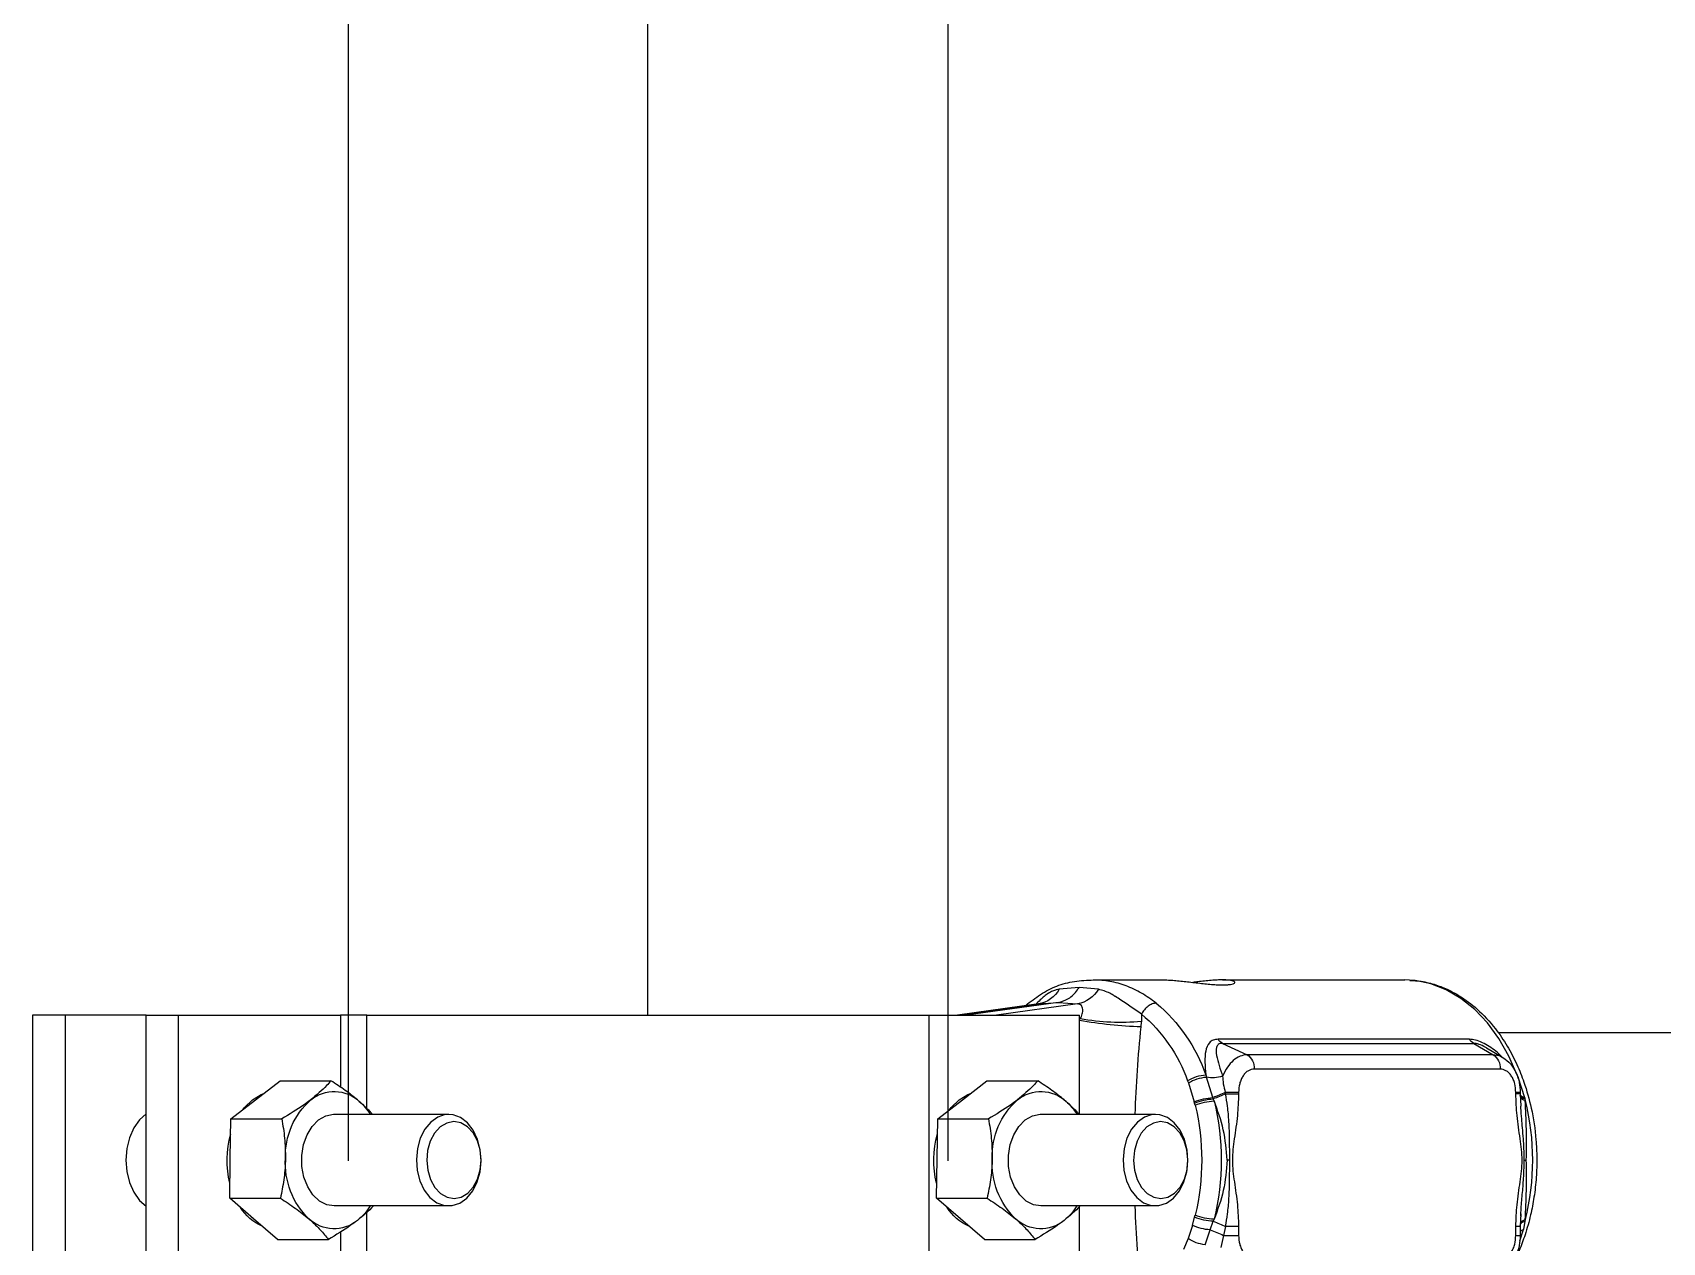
# Model space of a CAD drawing. Header units: millimetres. Extents: x 0 to 42050, y 0 to 29700.
# Drawn here: x 24044 to 24755, y 18652 to 19180 of the extents above; entities that cross this region are included whole.
import ezdxf

# ---------------------------------------------------------------- set-up
doc = ezdxf.new("R2010")
doc.units = ezdxf.units.MM
doc.header["$LTSCALE"] = 50
for name, color, linetype in [('3', 3, 'Continuous'), ('4', 4, 'Continuous'), ('KVC', 7, 'Continuous')]:
    doc.layers.add(name, color=color, linetype=linetype)

# ---------------------------------------------------------------- blocks, each defined once
blk = doc.blocks.new('A$C3A8E6F69')
at = {"layer": 'KVC', "color": 3, "linetype": 'Continuous', "lineweight": 25}
for p, q in [((-7785.6, 1018.9), (-7759.7, 1019.5)), ((-6729.1, 1019.5), (-7759.7, 1019.5)), ((-5999.6, 1019.5), (-6393.6, 1019.5)), ((-6027.3, 966.5), (-5917.6, 977.2)), ((-5917.6, 977.2), (-5805.9, 966.5)), ((-5798.4, 891.5), (-5909.1, 883.4)), ((-5909.1, 883.4), (-5449.8, 820.8)), ((-5798.4, 891.5), (-5279.5, 820.8)), ((-5688.9, 883.4), (-5798.4, 891.5)), ((-5229, 820.8), (-5690.7, 883.8)), ((-5688.9, 883.4), (-5229.6, 820.8)), ((-5614.3, 873.3), (-5622.6, 880.9)), ((-5622, 878.9), (-5616.7, 873.7)), ((-6269.8, 826.4), (-6270.2, 783.3)), ((-6268.2, 754.2), (-6270.2, 783.3)), ((-5920.9, 259.2), (-5920.9, 820.8)), ((-5067.8, 820.8), (-5920.9, 820.8)), ((-5067.8, 820.8), (-5067.8, -820.8)), ((-1890.8, 820.8), (-5067.8, 820.8)), ((-1890.8, 820.8), (-1740.2, 820.8)), ((-1890.8, 290.7), (-1890.8, 820.8)), ((-824.8, 820.8), (-1740.2, 820.8)), ((-1740.2, 820.8), (-1740.2, 413)), ((-824.8, -820.8), (-824.8, 820.8)), ((-641.5, 820.8), (-824.8, 820.8)), ((-641.5, 820.8), (-183.3, 820.8)), ((-641.5, -820.8), (-641.5, 820.8)), ((-183.3, 820.8), (-183.3, -820.8)), ((-183.3, 820.8), (0, 820.8)), ((0, 820.8), (0, -820.8)), ((-8286.7, 721.4), (-11451.2, 721.4)), ((-8149.3, 660.5), (-8258.6, 596.4)), ((-6728, 660.5), (-8149.3, 660.5)), ((-8124.9, 683.8), (-6703.6, 683.8)), ((-6728, 660.5), (-6867.9, 596.4)), ((-8221.2, 635.2), (-8314.7, 580.3)), ((-8258.6, 596.4), (-6867.9, 596.4)), ((-8220.8, 634.6), (-8214.1, 639.2)), ((-8437.6, 353.1), (-8400.6, 470.2)), ((-8395.5, 480.6), (-8400.6, 470.2)), ((-8298.8, 515.2), (-6908.1, 515.2)), ((-6674.1, 353.7), (-6638.1, 469.7)), ((-6634.9, 482.3), (-6638.1, 469.7)), ((-8411.8, 375.2), (-8415.6, 305.6)), ((-8412.6, 383), (-8412.6, 375.2)), ((-8412.6, 383), (-8387.3, 383)), ((-8412.6, 375.2), (-8387.3, 375.2)), ((-8387.3, 375.2), (-8387.3, 383)), ((-6819.7, 383), (-6744.1, 383)), ((-6819.7, 383), (-6819.7, 375.2)), ((-6745.9, 375.2), (-6819.7, 375.2)), ((-6744.1, 383), (-6745.9, 375.2)), ((-6535.8, 436.6), (-6569.3, 329.9)), ((-6531.2, 448.9), (-6535.8, 436.6)), ((-8438.7, 345.9), (-8440.1, 336.9)), ((-8437.6, 353.1), (-8438.7, 345.9)), ((-8416, 295.1), (-8415.2, 305.6)), ((-6680.7, 334.6), (-6676.7, 346.3)), ((-6676.7, 346.3), (-6674.1, 353.7)), ((-6573.9, 311.4), (-6571.1, 322.7)), ((-6571.1, 322.7), (-6569.3, 329.9)), ((-638.7, 259.2), (-641.5, 259.2)), ((-8434.7, 0), (-8446.7, 0)), ((-6769.2, 0), (-6754.1, 0)), ((-5920.9, -820.8), (-5920.9, -262.3)), ((-641.5, -259.2), (-638.7, -259.2)), ((-8440.1, -336.9), (-8438.7, -345.9)), ((-8438.7, -345.9), (-8430.1, -393)), ((-8415.7, -303.4), (-8411.8, -375.2)), ((-6680.7, -334.6), (-6676.7, -346.3)), ((-6659.2, -394.6), (-6676.7, -346.3)), ((-6571.1, -322.7), (-6573.9, -311.4)), ((-6558.9, -369.2), (-6571.1, -322.7)), ((-1890.8, -820.8), (-1890.8, -292.4)), ((-8409.5, -456.5), (-8430.1, -393)), ((-8412.6, -375.2), (-8412.6, -426.2)), ((-8412.6, -375.2), (-8387.3, -375.2)), ((-8387.3, -426.2), (-8412.6, -426.2)), ((-8387.3, -426.2), (-8387.3, -375.2)), ((-6819.7, -375.2), (-6819.7, -426.2)), ((-6819.7, -375.2), (-6745.9, -375.2)), ((-6734.4, -426.2), (-6819.7, -426.2)), ((-6745.9, -375.2), (-6734.4, -426.2)), ((-6734.4, -426.2), (-6720.1, -494.9)), ((-6630.3, -478.7), (-6659.2, -394.6)), ((-6558.9, -369.2), (-6533.9, -444.3)), ((-6533.9, -444.3), (-6507.8, -505.8)), ((-1740.2, -406.1), (-1740.2, -820.8))]:
    blk.add_line(p, q, dxfattribs=at)
at = {"layer": 'KVC', "color": 7, "linetype": 'Continuous', "lineweight": 25}
for p, q in [((-5396.7, 448.8), (-5683.8, 448.8)), ((-5257.5, 341.1), (-5396.7, 448.8)), ((-1400.3, 448.8), (-1687.3, 448.8)), ((-1261, 341.1), (-1400.3, 448.8)), ((-5118.2, 233.4), (-5257.5, 341.1)), ((-1121.8, 233.4), (-1261, 341.1)), ((-5700.9, 259.2), (-6349.6, 259.2)), ((-5118.2, 233.4), (-5405.2, 233.4)), ((-5114.5, 9), (-5118.2, 233.4)), ((-1704.5, 259.2), (-2353.2, 259.2)), ((-1121.8, 233.4), (-1408.8, 233.4)), ((-1118.1, 9), (-1121.8, 233.4)), ((-5110.8, -215.4), (-5114.5, 9)), ((-1114.4, -215.4), (-1118.1, 9)), ((-6349.6, -259.2), (-5700.9, -259.2)), ((-5110.8, -215.4), (-5397.8, -215.4)), ((-5246.4, -332.1), (-5110.8, -215.4)), ((-2353.2, -259.2), (-1704.5, -259.2)), ((-1114.4, -215.4), (-1401.4, -215.4)), ((-1250, -332.1), (-1114.4, -215.4)), ((-5382, -448.8), (-5246.4, -332.1)), ((-1385.6, -448.8), (-1250, -332.1)), ((-5382, -448.8), (-5669, -448.8)), ((-1385.6, -448.8), (-1672.6, -448.8))]:
    blk.add_line(p, q, dxfattribs=at)
at = {"layer": 'KVC', "color": 3, "linetype": 'Continuous', "lineweight": 25, "flags": 128}
for points in [[(-8395.5, 480.6), (-8348.2, 588.7), (-8291.9, 687.7), (-8227.2, 776.1), (-8155.3, 852.3), (-8077.2, 915.3), (-7994.2, 964.1), (-7907.6, 997.8), (-7818.6, 1016.1), (-7785.6, 1018.9)], [(-8438.7, 345.9), (-8431.5, 348.6), (-8425.3, 351.6), (-8420.1, 355), (-8416, 358.7), (-8413.1, 362.6), (-8411.3, 366.7), (-8411, 368.4)], [(-641.5, 261.2), (-604.6, 228), (-571.9, 181.8), (-547.4, 126.5), (-532.1, 64.9), (-526.9, 0), (-532.1, -64.9), (-547.4, -126.5), (-571.9, -181.8), (-604.6, -228), (-641.5, -261.2)]]:
    blk.add_lwpolyline(points, dxfattribs=at)
at = {"layer": 'KVC', "color": 7, "linetype": 'Continuous', "lineweight": 25, "flags": 128}
for points in [[(-5239.1, 341.1), (-5288.7, 371), (-5304.1, 377.1)], [(-1242.7, 341.1), (-1292.3, 371), (-1307.5, 377)], [(-5182.8, 283.4), (-5194.6, 298.2), (-5239.1, 341.1)], [(-1186.4, 283.4), (-1198.2, 298.2), (-1242.7, 341.1)], [(-6172.3, 65.5), (-6166.4, 3.6), (-6171.1, -58.5), (-6186.2, -117.3), (-6210.8, -169.2), (-6243.4, -211.3), (-6282.3, -241.1), (-6325, -256.9), (-6369.2, -257.7), (-6412.3, -243.6), (-6451.7, -215.3), (-6485.1, -174.5), (-6510.7, -123.6), (-6527, -65.5), (-6532.9, -3.6), (-6528.2, 58.5), (-6513.1, 117.3), (-6488.5, 169.2), (-6455.8, 211.3), (-6417, 241.1), (-6374.2, 256.9), (-6330.1, 257.7), (-6287, 243.6), (-6247.6, 215.3), (-6214.1, 174.5), (-6188.5, 123.6), (-6172.3, 65.5)], [(-6230.2, 55), (-6225.2, -1.4), (-6230.7, -57.6), (-6246.3, -110), (-6271, -154.8), (-6303, -189.1), (-6340.2, -210.5), (-6380.1, -217.6), (-6419.8, -209.8), (-6456.8, -187.7), (-6488.5, -152.9), (-6512.8, -107.6), (-6527.9, -55), (-6532.9, 1.4), (-6527.4, 57.6), (-6511.8, 110), (-6487.2, 154.8), (-6455.2, 189.1), (-6418, 210.5), (-6378.1, 217.6), (-6338.3, 209.8), (-6301.3, 187.7), (-6269.6, 152.9), (-6245.4, 107.6), (-6230.2, 55)], [(-5700.9, -259.2), (-5660.1, -252.7), (-5618.5, -231.5), (-5581.8, -196.9), (-5551.9, -150.9), (-5530.7, -96), (-5519.4, -35.6), (-5518.6, 26.8), (-5528.5, 87.8), (-5548.3, 143.6), (-5577.1, 191.1), (-5613, 227.4), (-5654, 250.6), (-5697.8, 259.2), (-5700.9, 259.2)], [(-2175.9, 65.5), (-2170, 3.6), (-2174.7, -58.5), (-2189.8, -117.3), (-2214.4, -169.2), (-2247, -211.3), (-2285.9, -241.1), (-2328.6, -256.9), (-2372.8, -257.7), (-2415.8, -243.6), (-2455.2, -215.3), (-2488.7, -174.5), (-2514.3, -123.6), (-2530.6, -65.5), (-2536.5, -3.6), (-2531.8, 58.5), (-2516.7, 117.3), (-2492.1, 169.2), (-2459.4, 211.3), (-2420.6, 241.1), (-2377.8, 256.9), (-2333.6, 257.7), (-2290.6, 243.6), (-2251.2, 215.3), (-2217.7, 174.5), (-2192.1, 123.6), (-2175.9, 65.5)], [(-2233.8, 55), (-2228.8, -1.4), (-2234.3, -57.6), (-2249.9, -110), (-2274.6, -154.8), (-2306.6, -189.1), (-2343.8, -210.5), (-2383.6, -217.6), (-2423.4, -209.8), (-2460.4, -187.7), (-2492.1, -152.9), (-2516.4, -107.6), (-2531.5, -55), (-2536.5, 1.4), (-2531, 57.6), (-2515.4, 110), (-2490.8, 154.8), (-2458.7, 189.1), (-2421.5, 210.5), (-2381.7, 217.6), (-2341.9, 209.8), (-2304.9, 187.7), (-2273.2, 152.9), (-2249, 107.6), (-2233.8, 55)], [(-1704.5, -259.2), (-1663.7, -252.7), (-1622.1, -231.5), (-1585.3, -196.9), (-1555.5, -150.9), (-1534.3, -96), (-1523, -35.6), (-1522.2, 26.8), (-1532.1, 87.8), (-1551.9, 143.6), (-1580.7, 191.1), (-1616.6, 227.4), (-1657.6, 250.6), (-1701.4, 259.2), (-1704.5, 259.2)]]:
    blk.add_lwpolyline(points, dxfattribs=at)
at = {"layer": 'KVC', "color": 3, "linetype": 'Continuous', "lineweight": 25}
for centre, radius, start, end in [((-5875.1, 1057.5), 177.4, 210.86258, 258.94239), ((-5659.4, 1048.8), 168, 209.33763, 259.90333), ((-5747, 167.5), 942, 130.12106, 160.48175), ((-5704.9, 155.9), 876.7, 130.12106, 160.48175), ((-6158.8, 2185), 1406.1, 265.45307, 279.58722), ((-6322.3, 2964.4), 2210.9, 271.4015, 280.4773), ((-13787.3, 2), 7556.6, 1.95063, 5.71273), ((-8180.4, 717.6), 65, 298.54989, 328.61838), ((-6759.1, 717.6), 65, 298.54989, 328.61838), ((-8208.9, 521.2), 90.1, 123.4724, 183.8456), ((-6818.3, 521.2), 90.1, 123.4724, 183.8456), ((-6674, 621.6), 156.1, 249.384, 283.29046), ((-6653.8, 246.5), 223.8, 58.17513, 85.97967), ((-6647.9, 264.5), 218.2, 57.6789, 86.5871), ((-8444.7, 390.3), 37.9, 280.82971, 332.64846), ((-6282.1, 1386.4), 1112.5, 245.36276, 249.22351), ((-6328.9, 1277.1), 985.8, 245.08828, 249.50128), ((-7062.4, 0), 1418.3, 166.2597, 193.7403), ((-8447.5, 378.2), 41.9, 280.18192, 325.34931), ((-5302.2, 0), 1418.6, 166.35588, 193.64412), ((-6693.1, 19.8), 315.1, 67.76453, 87.74669), ((-6690.4, 36.5), 310.1, 67.36683, 87.46696), ((-6688.7, 47.1), 306.9, 67.10583, 87.27522), ((-5290.9, 0), 1320.3, 166.35588, 193.64412), ((-13787.3, -2), 7556.6, 354.28727, 358.04937), ((-8447.6, -378.4), 42.2, 35.05057, 79.74752), ((-8444.8, -381.8), 36.4, 21.56817, 80.34297), ((-6282.1, -1386.4), 1112.5, 110.77649, 114.63724), ((-6693.1, -19.8), 315.1, 272.25331, 292.23547), ((-6690.4, -36.5), 310.1, 272.53304, 292.63317), ((-8443.8, -438.6), 47.5, 48.90357, 73.2555), ((-6463.5, -965.3), 603.3, 108.93225, 116.6765), ((-6678.8, -107.4), 287.9, 273.88771, 294.59985), ((-6654.7, -258.2), 221.8, 276.30727, 302.98656)]:
    blk.add_arc(centre, radius, start, end, dxfattribs=at)
at = {"layer": 'KVC', "color": 7, "linetype": 'Continuous', "lineweight": 25}
for centre, radius, start, end in [((-5701.3, 179), 209.2, 50.79282, 132.96825), ((-1704.9, 179), 209.2, 50.79282, 132.96825), ((-5625.7, 83.9), 330.5, 131.31634, 147.96079), ((-5855.3, 21.1), 429.4, 358.39052, 48.18691), ((-1629.3, 83.9), 330.5, 131.31634, 147.96079), ((-1858.9, 21.1), 429.4, 358.39052, 48.18691), ((-5632.5, -0.1), 536.5, 345.86468, 16.01636), ((-1636.1, -0.1), 536.5, 345.86468, 16.01636), ((-5869, -15.8), 443.6, 314.51524, 3.20688), ((-1872.6, -15.8), 443.6, 314.51524, 3.20688), ((-5633.9, -90.4), 320, 211.83478, 231.57959), ((-5403.6, -122.5), 273.6, 293.53315, 327.91515), ((-1637.5, -90.4), 320, 211.83478, 231.57959), ((-1407.2, -122.5), 273.6, 293.53315, 327.91515), ((-5700.6, -179), 209.2, 230.79282, 312.96825), ((-1704.2, -179), 209.2, 230.79282, 312.96825)]:
    blk.add_arc(centre, radius, start, end, dxfattribs=at)
at = {"layer": 'KVC', "color": 3, "linetype": 'Continuous', "lineweight": 25}
for points, knots in [([(-7787.8, 1017.1), (-7809.5, 1016), (-7859.4, 1013.3), (-7932.9, 993.7), (-8004.7, 965.3), (-8084, 922), (-8175.4, 853.8), (-8265.9, 756.4), (-8339.5, 648.2), (-8392.9, 545.8), (-8439.6, 429), (-8479.4, 287.7), (-8501.2, 142.3), (-8507.2, 10.3), (-8503.9, -98.7), (-8491.9, -206.8), (-8471, -316), (-8442.6, -417.4), (-8408.8, -507.7), (-8376.7, -576.9), (-8346.1, -633.6), (-8314.9, -684.3), (-8275.9, -739.6), (-8222.8, -803.5), (-8147.8, -875.9), (-8045.5, -947.4), (-7944.1, -992.9), (-7877, -1006.1), (-7855.5, -1010.4)], [0, 0, 0, 0, 0.028367, 0.065153, 0.09807, 0.127125, 0.178718, 0.237983, 0.282514, 0.32525, 0.363008, 0.415343, 0.47645, 0.510718, 0.54745, 0.585376, 0.61997, 0.660277, 0.693949, 0.721517, 0.742187, 0.76404, 0.787374, 0.818244, 0.859127, 0.910097, 0.971198, 1, 1, 1, 1]), ([(-6740.3, 991.6), (-6748.4, 991.9), (-6764.8, 992.7), (-6782.4, 995.6), (-6794.2, 999.5), (-6799.6, 1004.1), (-6798.3, 1008.9), (-6790.4, 1013.2), (-6775.7, 1016.8), (-6755.1, 1019), (-6728.9, 1019.8), (-6698.7, 1019), (-6664.6, 1016.7), (-6628.1, 1013.2), (-6593.1, 1009.4), (-6570.7, 1006.7), (-6561.2, 1005.6)], [0, 0, 0, 0, 0.0716383, 0.1453948, 0.2170212, 0.2906562, 0.3635266, 0.4384842, 0.5116892, 0.5871074, 0.6587462, 0.7325265, 0.8031656, 0.8758013, 0.9474468, 1, 1, 1, 1]), ([(-6393.6, 1019.4), (-6395.7, 1019.4), (-6406.4, 1019.6), (-6430.4, 1018.5), (-6464.4, 1016.1), (-6501.7, 1012.5), (-6540.4, 1008.1), (-6580.3, 1003.3), (-6619.8, 998.8), (-6658.2, 994.9), (-6691, 992.5), (-6718.7, 991.4), (-6733.1, 991.5), (-6740.3, 991.6)], [0, 0, 0, 0, 0.024351, 0.123163, 0.224831, 0.32395, 0.425818, 0.527223, 0.63151, 0.733798, 0.839168, 0.918841, 1, 1, 1, 1]), ([(-5615.6, 875.3), (-5643.1, 896.7), (-5697.6, 939.2), (-5788.6, 988.1), (-5890, 1014.1), (-5963.3, 1017.7), (-5999.8, 1019.5)], [0, 0, 0, 0, 0.257731, 0.512244, 0.757756, 1, 1, 1, 1]), ([(-6269.8, 826.4), (-6231.6, 852.8), (-6183.7, 886), (-6133.5, 918.9), (-6123.6, 925.2), (-6123.6, 925.2), (-6123.6, 925.3), (-6123.4, 925.4), (-6122.8, 925.8), (-6120.1, 927.5), (-6109.8, 933.9), (-6078.1, 952.7), (-6048.9, 960.7), (-6027.3, 966.5)], [0, 0, 0, 0, 0.481039, 0.602181, 0.602186, 0.602227, 0.602336, 0.602745, 0.604321, 0.610506, 0.634933, 0.730908, 1, 1, 1, 1]), ([(-5798.4, 891.5), (-5818.6, 897.2), (-5859.2, 908.5), (-5897.6, 946.9), (-5914.6, 972.6), (-5917.6, 977.2)], [0, 0, 0, 0, 0.45132, 0.902622, 1, 1, 1, 1]), ([(-5805.9, 966.5), (-5800.1, 965.5), (-5787.1, 963.2), (-5766.2, 955.9), (-5733.8, 939.1), (-5703.2, 911.7), (-5680.9, 889.6), (-5672.5, 881.3)], [0, 0, 0, 0, 0.104556, 0.237787, 0.40129, 0.773507, 1, 1, 1, 1]), ([(-5924.6, 798.5), (-5928.7, 808), (-5937, 826.9), (-5939.6, 849.5), (-5936.4, 864.9), (-5930.8, 874.5), (-5922, 881.4), (-5913.3, 882.8), (-5909.1, 883.4)], [0, 0, 0, 0, 0.250384, 0.499914, 0.630835, 0.74968, 0.877121, 1, 1, 1, 1]), ([(-8308.8, 583.8), (-8297.5, 595), (-8264.2, 627.9), (-8210.9, 660.2), (-8158.7, 680.8), (-8135.9, 682.8), (-8124.9, 683.8)], [0, 0, 0, 0, 0.2061426, 0.6065198, 0.8100563, 1, 1, 1, 1]), ([(-8214.1, 639.2), (-8202.7, 645), (-8185.4, 653.8), (-8163.2, 659.9), (-8153.8, 660.3), (-8149.3, 660.5)], [0, 0, 0, 0, 0.501963, 0.758375, 1, 1, 1, 1]), ([(-6728, 660.5), (-6723.5, 660.3), (-6714.2, 659.8), (-6701.3, 653.2), (-6689.8, 632.9), (-6695.3, 577), (-6715.5, 516.1), (-6729, 475.6)], [0, 0, 0, 0, 0.060558, 0.125315, 0.251253, 0.501034, 1, 1, 1, 1]), ([(-6703.6, 683.8), (-6693.9, 682.8), (-6673.8, 680.8), (-6647.2, 660.5), (-6631, 619.4), (-6627.4, 556.7), (-6632.4, 507.1), (-6634.9, 482.3)], [0, 0, 0, 0, 0.11976, 0.248499, 0.500441, 0.749848, 1, 1, 1, 1]), ([(-8314.7, 580.1), (-8330, 568.9), (-8360, 546.8), (-8390.4, 496.3), (-8409.1, 440.7), (-8411.4, 402.1), (-8412.6, 383)], [0, 0, 0, 0, 0.263726, 0.517052, 0.761784, 1, 1, 1, 1]), ([(-8258.6, 596.4), (-8273.2, 595.1), (-8294.5, 593.3), (-8312.2, 580.2), (-8317.8, 576.1)], [0, 0, 0, 0, 0.68536, 1, 1, 1, 1]), ([(-6867.9, 596.4), (-6854.5, 594.5), (-6827.7, 590.7), (-6789.1, 565.1), (-6754.4, 527.1), (-6737.6, 493.1), (-6729, 475.6)], [0, 0, 0, 0, 0.249664, 0.498482, 0.74209, 1, 1, 1, 1]), ([(-8387.3, 383), (-8386.1, 399.8), (-8384.4, 425.4), (-8373.4, 456.4), (-8362.1, 477.4), (-8348.1, 494.3), (-8327.4, 510.7), (-8310.1, 513.4), (-8298.8, 515.2)], [0, 0, 0, 0, 0.247485, 0.379031, 0.50893, 0.637281, 0.764819, 1, 1, 1, 1]), ([(-6908.1, 515.2), (-6896.9, 513.4), (-6879.5, 510.7), (-6858.8, 494.3), (-6844.8, 477.4), (-6833.5, 456.4), (-6822.6, 425.4), (-6820.8, 399.8), (-6819.7, 383)], [0, 0, 0, 0, 0.235181, 0.362605, 0.49107, 0.620857, 0.752515, 1, 1, 1, 1]), ([(-6729, 475.6), (-6729.8, 460.8), (-6731.5, 430.7), (-6739.9, 399.1), (-6744.1, 383)], [0, 0, 0, 0, 0.492427, 1, 1, 1, 1]), ([(-8387.3, -375.2), (-8388.8, -334.2), (-8392, -249.1), (-8411.4, -126.4), (-8427.9, -1.1), (-8411.8, 124.6), (-8392.1, 248.1), (-8388.8, 333.9), (-8387.3, 375.2)], [0, 0, 0, 0, 0.162197, 0.336711, 0.49811, 0.660779, 0.836617, 1, 1, 1, 1]), ([(-6819.7, 375.2), (-6818.1, 333.9), (-6814.8, 248.1), (-6795.2, 124.6), (-6779, -1.1), (-6795.5, -126.4), (-6814.9, -249.1), (-6818.1, -334.2), (-6819.7, -375.2)], [0, 0, 0, 0, 0.163351, 0.339202, 0.50189, 0.663271, 0.837771, 1, 1, 1, 1]), ([(-6769.2, 0), (-6769.2, 25.9), (-6769.3, 74.3), (-6768.3, 147.3), (-6765.2, 223), (-6758.8, 300), (-6749.9, 351.7), (-6745.9, 375.2)], [0, 0, 0, 0, 0.20591, 0.384544, 0.582015, 0.810603, 1, 1, 1, 1]), ([(-8446.7, 0), (-8447.4, 58.1), (-8448.9, 174), (-8443, 282.7), (-8440.1, 336.9)], [0, 0, 0, 0, 0.50123, 1, 1, 1, 1]), ([(-8434.7, 0), (-8434.4, 22), (-8433.8, 62.2), (-8429.9, 123.1), (-8425.4, 179), (-8420.3, 237.3), (-8417.5, 274.6), (-8416, 295.1)], [0, 0, 0, 0, 0.222657, 0.406935, 0.618424, 0.791147, 1, 1, 1, 1]), ([(-6754.1, 0), (-6749.8, 57.7), (-6741.3, 172.8), (-6700.9, 280.8), (-6680.7, 334.6)], [0, 0, 0, 0, 0.501277, 1, 1, 1, 1]), ([(-8440.1, -336.9), (-8443, -282.7), (-8448.9, -174), (-8447.4, -58.1), (-8446.7, 0)], [0, 0, 0, 0, 0.49877, 1, 1, 1, 1]), ([(-8414.8, -317.7), (-8415.6, -303.1), (-8418.1, -258.3), (-8425.2, -182.8), (-8432.7, -91.6), (-8434, -30.5), (-8434.7, 0)], [0, 0, 0, 0, 0.139456, 0.426057, 0.713037, 1, 1, 1, 1]), ([(-6745.9, -375.2), (-6749.9, -351.7), (-6758.8, -300), (-6765.3, -223), (-6768.4, -147.3), (-6769.3, -74.2), (-6769.2, -25.9), (-6769.2, 0)], [0, 0, 0, 0, 0.18954, 0.417653, 0.615578, 0.794166, 1, 1, 1, 1]), ([(-6754.1, 0), (-6749.8, -57.7), (-6741.3, -172.8), (-6700.9, -280.8), (-6680.7, -334.6)], [0, 0, 0, 0, 0.501277, 1, 1, 1, 1]), ([(-8412.6, -426.2), (-8411.4, -445.3), (-8409.1, -483.9), (-8390.4, -539.5), (-8360, -590), (-8330, -612), (-8314.7, -623.3)], [0, 0, 0, 0, 0.238218, 0.48295, 0.736276, 1, 1, 1, 1]), ([(-8298.8, -558.4), (-8310.1, -556.6), (-8327.4, -553.9), (-8348.1, -537.5), (-8362.1, -520.6), (-8373.4, -499.6), (-8384.4, -468.6), (-8386.1, -443), (-8387.3, -426.2)], [0, 0, 0, 0, 0.235181, 0.362605, 0.49107, 0.620857, 0.752515, 1, 1, 1, 1]), ([(-6819.7, -426.2), (-6820.8, -443), (-6822.6, -468.6), (-6833.5, -499.6), (-6844.8, -520.6), (-6858.8, -537.5), (-6879.5, -553.9), (-6896.9, -556.6), (-6908.1, -558.4)], [0, 0, 0, 0, 0.247485, 0.379031, 0.50893, 0.637281, 0.764819, 1, 1, 1, 1])]:
    blk.add_open_spline(points, degree=3, knots=knots, dxfattribs=at)
for points in [[(-6354.1, 887.9), (-6326.6, 908), (-6271.7, 948.1), (-6183.4, 988.4), (-6092.4, 1014.7), (-6030.6, 1017.9), (-5999.8, 1019.5)], [(-6354.1, 887.9), (-6346.7, 887), (-6331.9, 885.3), (-6307.9, 871.5), (-6285.7, 851.5), (-6275.1, 834.8), (-6269.8, 826.4)]]:
    blk.add_open_spline(points, degree=3, dxfattribs=at)
at = {"layer": 'KVC', "color": 7, "linetype": 'Continuous', "lineweight": 25}
for points, knots in [([(-5843.9, 332.1), (-5840.6, 334.9), (-5816.1, 355.8), (-5764.8, 395.3), (-5710.9, 430.9), (-5683.8, 448.8)], [0, 0, 0, 0, 0.07009, 0.530784, 1, 1, 1, 1]), ([(-5683.8, 448.8), (-5675.8, 439.8), (-5644.8, 404.7), (-5601.3, 368.2), (-5569, 341.1)], [0, 0, 0, 0, 0.257551, 1, 1, 1, 1]), ([(-1847.5, 332.1), (-1844.2, 334.9), (-1819.7, 355.8), (-1768.4, 395.3), (-1714.5, 430.9), (-1687.3, 448.8)], [0, 0, 0, 0, 0.07009, 0.530784, 1, 1, 1, 1]), ([(-1687.3, 448.8), (-1679.4, 439.8), (-1648.3, 404.7), (-1604.9, 368.2), (-1572.6, 341.1)], [0, 0, 0, 0, 0.257551, 1, 1, 1, 1]), ([(-5917.7, 259.2), (-5914, 263.6), (-5894.2, 287.5), (-5866.4, 312.1), (-5843.9, 332.1)], [0, 0, 0, 0, 0.186759, 1, 1, 1, 1]), ([(-5569, 341.1), (-5556, 331.3), (-5507.5, 294.9), (-5448.4, 259.4), (-5405.2, 233.4)], [0, 0, 0, 0, 0.268634, 1, 1, 1, 1]), ([(-1921.3, 259.2), (-1917.6, 263.6), (-1897.8, 287.5), (-1870, 312.1), (-1847.5, 332.1)], [0, 0, 0, 0, 0.186759, 1, 1, 1, 1]), ([(-1572.6, 341.1), (-1559.6, 331.3), (-1511.1, 294.9), (-1452, 259.4), (-1408.8, 233.4)], [0, 0, 0, 0, 0.268634, 1, 1, 1, 1]), ([(-5405.2, 233.4), (-5411.5, 197), (-5424.1, 123.4), (-5425.4, 47.4), (-5426.1, 9)], [0, 0, 0, 0, 0.495458, 1, 1, 1, 1]), ([(-1408.8, 233.4), (-1415.1, 197), (-1427.7, 123.4), (-1429, 47.4), (-1429.7, 9)], [0, 0, 0, 0, 0.495458, 1, 1, 1, 1]), ([(-5426.1, 9), (-5426, 3.7), (-5425.1, -36.6), (-5418.5, -112.5), (-5404.8, -180.9), (-5397.8, -215.4)], [0, 0, 0, 0, 0.07009, 0.5307844, 1, 1, 1, 1]), ([(-1429.7, 9), (-1429.6, 3.7), (-1428.7, -36.6), (-1422.1, -112.5), (-1408.4, -180.9), (-1401.4, -215.4)], [0, 0, 0, 0, 0.07009, 0.530784, 1, 1, 1, 1]), ([(-5924.1, -259.2), (-5923.6, -259.7), (-5899.5, -286.3), (-5865.8, -314), (-5832.8, -341.1)], [0, 0, 0, 0, 0.018168, 1, 1, 1, 1]), ([(-5397.8, -215.4), (-5426.7, -234.3), (-5485, -272.6), (-5533.5, -312.2), (-5558, -332.1)], [0, 0, 0, 0, 0.495458, 1, 1, 1, 1]), ([(-1927.7, -259.2), (-1927.2, -259.7), (-1903, -286.3), (-1869.4, -314), (-1836.4, -341.1)], [0, 0, 0, 0, 0.018168, 1, 1, 1, 1]), ([(-1401.4, -215.4), (-1430.3, -234.3), (-1488.6, -272.6), (-1537.1, -312.2), (-1561.6, -332.1)], [0, 0, 0, 0, 0.495458, 1, 1, 1, 1]), ([(-5832.8, -341.1), (-5819.8, -350.9), (-5771.3, -387.4), (-5712.2, -422.9), (-5669, -448.8)], [0, 0, 0, 0, 0.268634, 1, 1, 1, 1]), ([(-5558, -332.1), (-5561.2, -334.9), (-5585.3, -355.8), (-5625.8, -395.3), (-5654.5, -430.9), (-5669, -448.8)], [0, 0, 0, 0, 0.07009, 0.530784, 1, 1, 1, 1]), ([(-1836.4, -341.1), (-1823.4, -350.9), (-1774.9, -387.4), (-1715.8, -422.9), (-1672.6, -448.8)], [0, 0, 0, 0, 0.268634, 1, 1, 1, 1]), ([(-1561.6, -332.1), (-1564.8, -334.9), (-1588.9, -355.8), (-1629.4, -395.3), (-1658.1, -430.9), (-1672.6, -448.8)], [0, 0, 0, 0, 0.07009, 0.530784, 1, 1, 1, 1])]:
    blk.add_open_spline(points, degree=3, knots=knots, dxfattribs=at)

msp = doc.modelspace()

# ---------------------------------------------------------------- linework, layer by layer
at = {"layer": '3'}
for p, q in [((24181.71, 19399.66), (24181.71, 18687.73)), ((24443.38, 19399.66), (24443.38, 18687.73))]:
    msp.add_line(p, q, dxfattribs=at)
at = {"layer": '4'}
msp.add_line((24312.54, 18751.37), (24312.54, 20764.67), dxfattribs=at)

# ---------------------------------------------------------------- block references
at = {"layer": 'KVC', "xscale": -0.07715735999999997, "yscale": 0.07715735999999997, "zscale": 0.07715735999999997}
msp.add_blockref('A$C3A8E6F69', (24044.09, 18688.04), dxfattribs=at)

doc.saveas('drawing.dxf')
